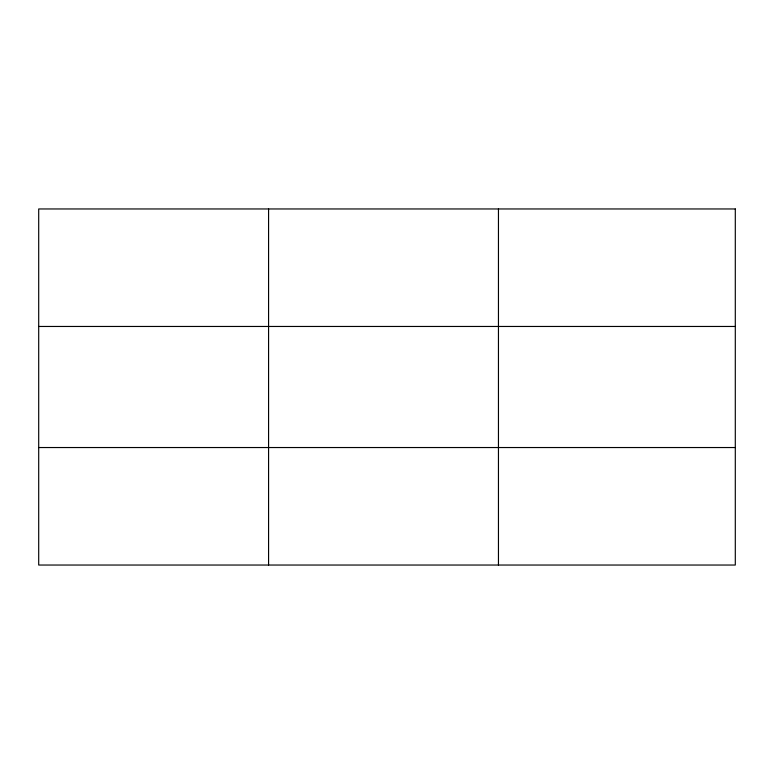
<?xml version="1.0" encoding="UTF-8"?>
<svg xmlns="http://www.w3.org/2000/svg" width="774" height="774" viewBox="0 0 774 774"><rect width="100%" height="100%" fill="white"/><g stroke="black" fill="none" stroke-linecap="round" stroke-linejoin="round"><path stroke-width="1.16" d="M268.578 565.039L268.578 208.961M498.456 565.039L498.456 208.961M38.7 326.464L735.3 326.464M38.7 447.536L735.3 447.536M735.3 208.961L38.7 208.961L38.7 565.039L735.3 565.039L735.3 208.961"/></g></svg>
